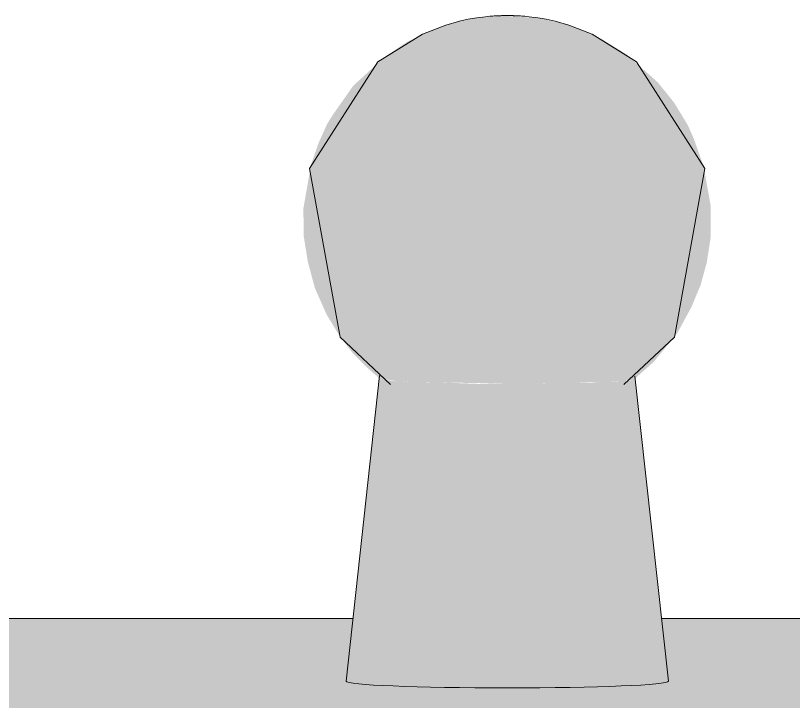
# Model space of a CAD drawing. Header units: inches. Extents: x 20426 to 92531, y -195 to 750.
# Drawn here: x 25705.5 to 25777.8, y 386.7 to 450.4 of the extents above; entities that cross this region are included whole.
import ezdxf

# ---------------------------------------------------------------- set-up
doc = ezdxf.new("R2010")
doc.units = ezdxf.units.IN
doc.header["$MEASUREMENT"] = 0
doc.layers.add('A-GENM', color=13, linetype='Continuous', lineweight=9)
doc.layers.add('A-ROOF', color=132, linetype='Continuous', lineweight=13)

# ---------------------------------------------------------------- blocks, each defined once
blk = doc.blocks.new('turbine vent - turbine vent-V33-Elevation - South')
at = {"layer": 'A-GENM'}
for points in [[(25541.89, 416.169), (25541.89, 450.42), (25539.676, 450.26), (25538.744, 450.164), (25536.869, 449.743), (25535.252, 449.22), (25534.108, 448.729), (25532.519, 447.955), (25530.423, 446.544), (25527.545, 443.895), (25525.65, 441.192), (25525.144, 440.384), (25524.347, 438.627), (25523.628, 436.558), (25522.92, 432.498), (25522.953, 429.908), (25523.332, 427.55), (25523.981, 425.121), (25525.09, 422.624), (25526.294, 420.632), (25527.531, 419.022), (25528.969, 417.593), (25530.163, 416.562), (25530.319, 416.612), (25531.056, 416.544), (25531.627, 416.4), (25531.733, 416.39), (25532.213, 416.454), (25533.737, 416.299), (25534.448, 416.352), (25540.752, 416.227)], [(25541.89, 416.169), (25543.492, 416.19), (25544.572, 416.182), (25545.289, 416.228), (25546.136, 416.236), (25548.269, 416.331), (25550.047, 416.32), (25551.727, 416.451), (25552.407, 416.397), (25552.915, 416.5), (25553.653, 416.574), (25555.489, 418.21), (25557.145, 420.209), (25557.717, 420.928), (25559.016, 423.315), (25559.878, 425.381), (25560.448, 427.462), (25560.828, 429.898), (25560.826, 432.691), (25560.153, 436.447), (25559.195, 439.103), (25558.699, 440.227), (25557.398, 442.362), (25555.905, 444.213), (25553.001, 446.819), (25550.812, 448.178), (25548.528, 449.22), (25547.581, 449.543), (25546.177, 449.909), (25544.995, 450.173), (25544.806, 450.21), (25541.89, 450.395), (25541.89, 416.32)], [(25541.89, 387.912), (25549.39, 387.995), (25553.381, 388.135), (25555.986, 388.323), (25556.662, 388.428), (25556.89, 388.536), (25553.795, 416.694), (25553.584, 416.553), (25553.467, 416.555), (25553.273, 416.496), (25552.729, 416.494), (25552.234, 416.387), (25551.391, 416.451), (25549.723, 416.268), (25548.383, 416.328), (25547.455, 416.32), (25544.478, 416.18), (25543.359, 416.201), (25543.048, 416.226), (25541.89, 416.169), (25540.422, 416.2), (25539.433, 416.177), (25537.398, 416.255), (25535.576, 416.331), (25533.215, 416.348), (25532.154, 416.446), (25531.627, 416.4), (25530.307, 416.608), (25530.137, 416.565), (25529.983, 416.671), (25526.89, 388.536), (25527.118, 388.428), (25527.795, 388.323), (25530.4, 388.135), (25534.448, 387.994), (25539.286, 387.921)]]:
    blk.add_hatch(color=256, dxfattribs=at).paths.add_polyline_path(points, flags=0)
for p, q in [((25530.016, 416.968), (25526.89, 388.539)), ((25556.89, 388.539), (25553.772, 416.904))]:
    blk.add_line(p, q, dxfattribs=at)
at = {"layer": 'A-GENM', "flags": 128}
for points in [[(25541.89, 450.436), (25541.859, 450.436), (25541.827, 450.436), (25541.795, 450.436), (25541.763, 450.436), (25541.73, 450.436), (25541.697, 450.435), (25541.663, 450.435), (25541.628, 450.435), (25541.593, 450.434), (25541.556, 450.433), (25541.518, 450.433), (25541.479, 450.432), (25541.437, 450.431), (25541.394, 450.43), (25541.349, 450.429), (25541.302, 450.427), (25541.251, 450.426), (25541.197, 450.424), (25541.139, 450.421), (25541.077, 450.419), (25541.009, 450.416), (25540.935, 450.412), (25540.853, 450.408), (25540.762, 450.403), (25540.661, 450.397), (25540.546, 450.389), (25540.415, 450.379), (25540.262, 450.366), (25540.083, 450.35), (25539.867, 450.328), (25539.604, 450.298), (25539.272, 450.255), (25538.843, 450.19), (25538.262, 450.087), (25537.432, 449.906), (25536.158, 449.551), (25533.989, 448.716), (25529.853, 446.137), (25523.499, 436.206), (25526.337, 420.523), (25531.037, 416.145)], [(25541.89, 450.436), (25541.922, 450.436), (25541.954, 450.436), (25541.986, 450.436), (25542.018, 450.436), (25542.051, 450.436), (25542.084, 450.435), (25542.118, 450.435), (25542.152, 450.435), (25542.188, 450.434), (25542.225, 450.433), (25542.263, 450.433), (25542.302, 450.432), (25542.343, 450.431), (25542.386, 450.43), (25542.431, 450.429), (25542.479, 450.427), (25542.529, 450.426), (25542.584, 450.424), (25542.641, 450.421), (25542.704, 450.419), (25542.772, 450.416), (25542.846, 450.412), (25542.927, 450.408), (25543.018, 450.403), (25543.12, 450.397), (25543.234, 450.389), (25543.366, 450.379), (25543.518, 450.366), (25543.698, 450.35), (25543.913, 450.328), (25544.177, 450.298), (25544.508, 450.255), (25544.938, 450.19), (25545.519, 450.087), (25546.348, 449.906), (25547.623, 449.551), (25549.791, 448.716), (25553.928, 446.137), (25560.282, 436.206), (25557.443, 420.523), (25552.743, 416.145)]]:
    blk.add_lwpolyline(points, dxfattribs=at)
at = {"layer": 'A-GENM'}
blk.add_ellipse((25541.89, 388.536), major_axis=(15, 0), ratio=0.041631, start_param=3.141593, end_param=6.283185, dxfattribs=at)

msp = doc.modelspace()

# ---------------------------------------------------------------- hatches: boundary and pattern name
at = {"layer": 'A-ROOF'}
msp.add_hatch(color=256, dxfattribs=at).paths.add_polyline_path([(27892.468, 340.213), (27940.579, 340.213), (27940.579, 394.369), (27788.573, 394.369), (27789.214, 388.536), (27788.986, 388.428), (27788.31, 388.323), (27785.705, 388.135), (27781.671, 387.994), (27775.385, 387.916), (27769.084, 387.949), (27763.213, 388.114), (27761.224, 388.224), (27759.442, 388.428), (27759.214, 388.536), (27759.855, 394.369), (27499.573, 394.369), (27500.214, 388.536), (27499.986, 388.428), (27499.31, 388.323), (27496.705, 388.135), (27492.671, 387.994), (27486.385, 387.916), (27480.084, 387.949), (27474.213, 388.114), (27472.224, 388.224), (27470.442, 388.428), (27470.214, 388.536), (27470.855, 394.369), (27210.573, 394.369), (27211.214, 388.536), (27210.986, 388.428), (27210.31, 388.323), (27207.705, 388.135), (27203.671, 387.994), (27197.385, 387.916), (27191.084, 387.949), (27185.213, 388.114), (27183.224, 388.224), (27181.442, 388.428), (27181.214, 388.536), (27181.855, 394.369), (26921.573, 394.369), (26922.214, 388.536), (26921.986, 388.428), (26921.31, 388.323), (26918.705, 388.135), (26914.671, 387.994), (26908.385, 387.916), (26902.084, 387.949), (26896.213, 388.114), (26894.224, 388.224), (26892.442, 388.428), (26892.214, 388.536), (26892.855, 394.369), (26632.573, 394.369), (26633.214, 388.536), (26632.986, 388.428), (26632.31, 388.323), (26629.705, 388.135), (26625.671, 387.994), (26619.385, 387.916), (26613.084, 387.949), (26607.213, 388.114), (26605.224, 388.224), (26603.442, 388.428), (26603.214, 388.536), (26603.855, 394.369), (26343.573, 394.369), (26344.214, 388.536), (26343.986, 388.428), (26343.31, 388.323), (26340.705, 388.135), (26336.671, 387.994), (26330.385, 387.916), (26324.084, 387.949), (26318.213, 388.114), (26316.224, 388.224), (26314.442, 388.428), (26314.214, 388.536), (26314.855, 394.369), (26054.573, 394.369), (26055.214, 388.536), (26054.986, 388.428), (26054.31, 388.323), (26051.705, 388.135), (26047.671, 387.994), (26041.385, 387.916), (26035.084, 387.949), (26029.213, 388.114), (26027.224, 388.224), (26025.442, 388.428), (26025.214, 388.536), (26025.855, 394.369), (25765.573, 394.369), (25766.214, 388.536), (25765.986, 388.428), (25765.31, 388.323), (25762.705, 388.135), (25758.671, 387.994), (25752.385, 387.916), (25746.084, 387.949), (25740.213, 388.114), (25738.224, 388.224), (25736.442, 388.428), (25736.214, 388.536), (25736.855, 394.369), (25476.573, 394.369), (25477.214, 388.536), (25476.986, 388.428), (25476.31, 388.323), (25473.409, 388.122), (25469.671, 387.994), (25463.385, 387.916), (25457.084, 387.949), (25451.213, 388.114), (25449.224, 388.224), (25447.442, 388.428), (25447.214, 388.536), (25447.855, 394.369), (25187.573, 394.369), (25188.214, 388.536), (25187.986, 388.428), (25187.31, 388.323), (25184.705, 388.135), (25180.671, 387.994), (25174.385, 387.916), (25168.084, 387.949), (25162.213, 388.114), (25160.224, 388.224), (25158.442, 388.428), (25158.214, 388.536), (25158.855, 394.369), (24898.573, 394.369), (24899.214, 388.536), (24898.986, 388.428), (24898.31, 388.323), (24895.705, 388.135), (24891.671, 387.994), (24885.385, 387.916), (24879.084, 387.949), (24873.213, 388.114), (24871.224, 388.224), (24869.442, 388.428), (24869.214, 388.536), (24869.855, 394.369), (24723.349, 394.369), (24723.349, 340.213), (27823.352, 340.213)], flags=0)

# ---------------------------------------------------------------- linework, layer by layer
for p, q in [((25736.855, 394.369), (25476.573, 394.369)), ((26025.855, 394.369), (25765.573, 394.369))]:
    msp.add_line(p, q, dxfattribs=at)

# ---------------------------------------------------------------- block references
at = {"layer": 'A-GENM'}
msp.add_blockref('turbine vent - turbine vent-V33-Elevation - South', (209.324, 0), dxfattribs=at)

doc.saveas('drawing.dxf')
